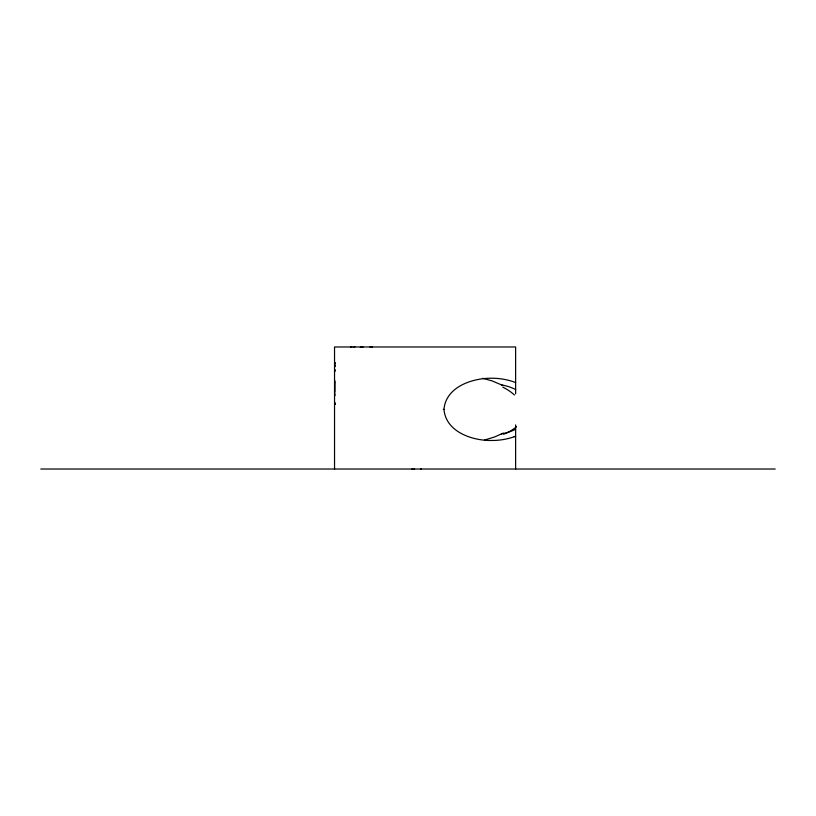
<?xml version="1.0" encoding="UTF-8"?>
<svg xmlns="http://www.w3.org/2000/svg" width="816" height="816" viewBox="0 0 816 816"><rect width="100%" height="100%" fill="white"/><g stroke="black" fill="none" stroke-linecap="round" stroke-linejoin="round"><path stroke-width="1.22" d="M334.958 381.929L334.937 391.15M514.192 436.774A67.708 67.708 0 0 1 491.416 440.477C472.117 440.773 445.75 431.705 443.986 409.387C445.74 387.039 472.127 378.083 491.416 378.226A68.289 68.289 0 0 1 512.703 381.5L515.63 382.592M334.54 382.898L334.764 380.399M334.54 371.81L335.039 370.148M334.54 371.586L335.039 369.934M334.54 367.18L335.08 365.813M334.54 366.68L335.09 365.344M335.09 363.355L334.54 364.568L335.09 363.314M334.54 363.803L335.09 362.641M503.278 433.112L494.537 436.988L484.459 440.089M514.172 436.723L515.63 436.183M443.292 409.387L443.986 409.387M40.8 469.027L775.2 469.027M369.964 346.973L372.055 347.228M370.648 346.973L372.412 347.208M482.715 378.298L492.099 380.899L503.278 385.662M334.54 402.288L335.07 404.471M334.54 402.053L335.06 404.246M335.009 395.627L334.54 390.976M515.63 393.863L515.63 346.973L334.54 346.973L334.54 469.027M515.63 424.912L515.63 469.027M501.401 384.907A48.705 48.705 0 0 1 515.661 389.538M516.508 426.707A45.461 41.585 -78.5 0 1 503.594 434.234M515.661 429.236A48.705 48.705 0 0 1 501.401 433.867M502.85 387.212A45.461 38.454 62.8 0 1 514.437 394.995M412.712 468.853A29.764 29.764 0 0 1 411.896 469.006M421.127 468.761A29.968 29.968 0 0 1 420.556 469.027M360.896 347.259A31.957 31.957 0 0 1 363.059 347.035M353.909 347.157A31.141 31.141 0 0 1 354.95 346.81M351.155 347.29A31.263 31.263 0 0 1 351.92 346.953M350.441 347.259A31.324 31.324 0 0 1 351.074 346.973M421.28 468.761A29.988 29.988 0 0 1 420.73 469.027M414.599 468.976A30.223 30.223 0 0 1 413.916 469.159M360.305 347.279A31.814 31.814 0 0 1 362.365 347.024"/></g></svg>
